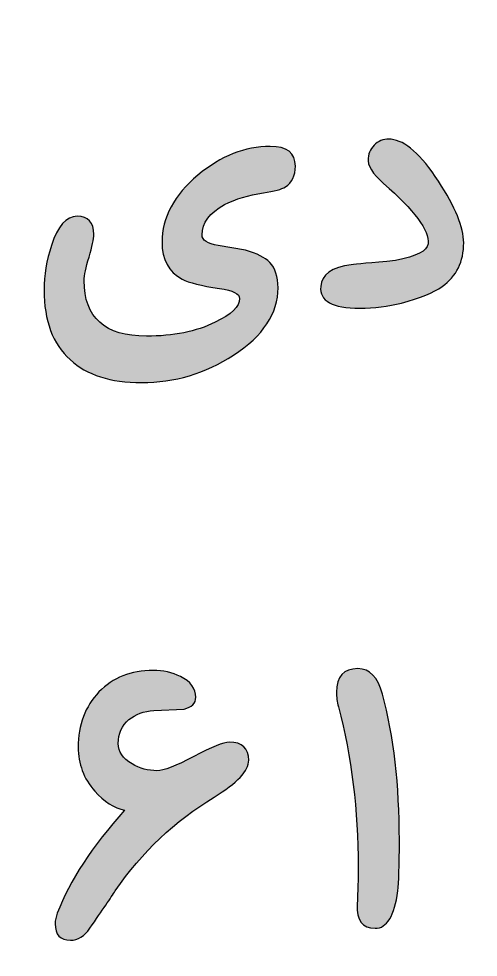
# Model space of a CAD drawing. Header units: millimetres. Extents: x -131.9 to -92.1, y -21.3 to 18.5.
# Drawn here: x -123.87 to -120.8, y -16.23 to -9.94 of the extents above; entities that cross this region are included whole.
import ezdxf

# ---------------------------------------------------------------- set-up
doc = ezdxf.new("R2010")
doc.units = ezdxf.units.MM
doc.header["$MEASUREMENT"] = 0
doc.layers.add('Layer 1', color=7, linetype='Continuous')

msp = doc.modelspace()

# ---------------------------------------------------------------- hatches: boundary and pattern name
at = {"layer": 'Layer 1', "true_color": 0x373435}
h = msp.add_hatch(color=250, dxfattribs=at)
edge = h.paths.add_edge_path()
edge.add_spline(control_points=[(-122.0236, -10.9302), (-122.0236, -10.995), (-122.0454, -11.0411), (-122.0893, -11.0693), (-122.115, -11.0864), (-122.165, -11.0998), (-122.2377, -11.1099), (-122.3362, -11.1239), (-122.4228, -11.1506), (-122.4971, -11.1888), (-122.5979, -11.2419), (-122.6478, -11.3091), (-122.6478, -11.3912), (-122.6478, -11.4263), (-122.612, -11.4497), (-122.54, -11.4622), (-122.54, -11.4622), (-122.3572, -11.4942), (-122.3572, -11.4942), (-122.2799, -11.5161), (-122.2259, -11.5435), (-122.1947, -11.5755), (-122.158, -11.6138), (-122.1393, -11.6709), (-122.1393, -11.7451), (-122.1393, -11.9162), (-122.2385, -12.067), (-122.4369, -12.1959), (-122.6252, -12.3186), (-122.8307, -12.3803), (-123.0534, -12.3803), (-123.2597, -12.3803), (-123.419, -12.3287), (-123.5307, -12.2263), (-123.6472, -12.1209), (-123.7051, -11.9654), (-123.7051, -11.7607), (-123.7051, -11.6615), (-123.6886, -11.5614), (-123.6558, -11.4622), (-123.6144, -11.3317), (-123.5566, -11.2669), (-123.4839, -11.2669), (-123.4097, -11.2669), (-123.3722, -11.3076), (-123.3722, -11.388), (-123.3722, -11.4193), (-123.3831, -11.4701), (-123.4042, -11.5396), (-123.4261, -11.6099), (-123.437, -11.6623), (-123.437, -11.6974), (-123.437, -11.9451), (-123.298, -12.0693), (-123.0198, -12.0693), (-122.8409, -12.0693), (-122.6877, -12.0381), (-122.5604, -11.9764), (-122.451, -11.9232), (-122.3963, -11.8701), (-122.3963, -11.8162), (-122.3963, -11.7858), (-122.4408, -11.7631), (-122.5307, -11.7498), (-122.6533, -11.7318), (-122.7369, -11.7115), (-122.7815, -11.6873), (-122.8714, -11.6389), (-122.9159, -11.5568), (-122.9159, -11.4404), (-122.9159, -11.2747), (-122.8354, -11.1247), (-122.6752, -10.9911), (-122.5213, -10.863), (-122.3603, -10.7989), (-122.1916, -10.7989), (-122.0798, -10.7989), (-122.0236, -10.8426), (-122.0236, -10.9302)], knot_values=[0, 0, 0, 0, 0.038462, 0.038462, 0.038462, 0.076923, 0.076923, 0.076923, 0.115385, 0.115385, 0.115385, 0.153846, 0.153846, 0.153846, 0.192308, 0.192308, 0.192308, 0.230769, 0.230769, 0.230769, 0.269231, 0.269231, 0.269231, 0.307692, 0.307692, 0.307692, 0.346154, 0.346154, 0.346154, 0.384615, 0.384615, 0.384615, 0.423077, 0.423077, 0.423077, 0.461538, 0.461538, 0.461538, 0.5, 0.5, 0.5, 0.538462, 0.538462, 0.538462, 0.576923, 0.576923, 0.576923, 0.615385, 0.615385, 0.615385, 0.653846, 0.653846, 0.653846, 0.692308, 0.692308, 0.692308, 0.730769, 0.730769, 0.730769, 0.769231, 0.769231, 0.769231, 0.807692, 0.807692, 0.807692, 0.846154, 0.846154, 0.846154, 0.884615, 0.884615, 0.884615, 0.923077, 0.923077, 0.923077, 0.961538, 0.961538, 0.961538, 1, 1, 1, 1], degree=3, periodic=1)
h = msp.add_hatch(color=250, dxfattribs=at)
edge = h.paths.add_edge_path()
edge.add_spline(control_points=[(-121.04, -11.7365), (-121.097, -11.7771), (-121.1876, -11.8139), (-121.3134, -11.8475), (-121.4017, -11.8701), (-121.4955, -11.8819), (-121.5932, -11.8819), (-121.7751, -11.8819), (-121.8627, -11.8334), (-121.854, -11.7358), (-121.8479, -11.6567), (-121.7799, -11.6083), (-121.6494, -11.5911), (-121.6189, -11.5873), (-121.5205, -11.5778), (-121.3524, -11.563), (-121.2126, -11.5341), (-121.1399, -11.4974), (-121.1353, -11.4513), (-121.1267, -11.3607), (-121.2259, -11.2263), (-121.4329, -11.0474), (-121.5072, -10.9825), (-121.5424, -10.9262), (-121.5369, -10.8778), (-121.5322, -10.838), (-121.515, -10.806), (-121.4861, -10.7817), (-121.4572, -10.7575), (-121.422, -10.7473), (-121.3821, -10.7512), (-121.2876, -10.7599), (-121.1822, -10.8536), (-121.0657, -11.0325), (-120.9532, -11.2052), (-120.8969, -11.3419), (-120.8969, -11.4435), (-120.8969, -11.5709), (-120.9446, -11.6685), (-121.04, -11.7365)], knot_values=[0, 0, 0, 0, 0.076923, 0.076923, 0.076923, 0.153846, 0.153846, 0.153846, 0.230769, 0.230769, 0.230769, 0.307692, 0.307692, 0.307692, 0.384615, 0.384615, 0.384615, 0.461538, 0.461538, 0.461538, 0.538462, 0.538462, 0.538462, 0.615385, 0.615385, 0.615385, 0.692308, 0.692308, 0.692308, 0.769231, 0.769231, 0.769231, 0.846154, 0.846154, 0.846154, 0.923077, 0.923077, 0.923077, 1, 1, 1, 1], degree=3, periodic=1)
h = msp.add_hatch(color=250, dxfattribs=at)
edge = h.paths.add_edge_path()
edge.add_spline(control_points=[(-122.3353, -14.9085), (-122.3353, -14.9787), (-122.4126, -15.0607), (-122.5672, -15.1553), (-122.8298, -15.3147), (-123.0502, -15.5233), (-123.2283, -15.7819), (-123.2572, -15.8264), (-123.3142, -15.91), (-123.3986, -16.0335), (-123.4345, -16.0866), (-123.4783, -16.1132), (-123.5291, -16.1132), (-123.597, -16.1132), (-123.6307, -16.0765), (-123.6307, -16.003), (-123.6307, -15.9796), (-123.6259, -15.9561), (-123.6166, -15.9328), (-123.5346, -15.7147), (-123.3837, -15.485), (-123.1658, -15.2428), (-123.2376, -15.228), (-123.3048, -15.1857), (-123.3665, -15.1147), (-123.44, -15.0303), (-123.4767, -14.9326), (-123.4767, -14.8209), (-123.4767, -14.6717), (-123.4306, -14.5483), (-123.3377, -14.4514), (-123.2447, -14.3553), (-123.1243, -14.3067), (-122.9751, -14.3067), (-122.9087, -14.3067), (-122.8478, -14.3201), (-122.793, -14.3474), (-122.7244, -14.3818), (-122.69, -14.4279), (-122.69, -14.4864), (-122.69, -14.5279), (-122.7157, -14.5536), (-122.7673, -14.5654), (-122.7673, -14.5654), (-122.9697, -14.5763), (-122.9697, -14.5763), (-123.0376, -14.5803), (-123.0939, -14.5997), (-123.1376, -14.6365), (-123.1853, -14.6764), (-123.2088, -14.7295), (-123.2088, -14.7958), (-123.2088, -14.8514), (-123.1783, -14.8974), (-123.1166, -14.9326), (-123.0642, -14.9631), (-123.0087, -14.9787), (-122.9494, -14.9787), (-122.9056, -14.9787), (-122.8236, -14.9467), (-122.7032, -14.8826), (-122.5829, -14.8193), (-122.504, -14.7873), (-122.4672, -14.7873), (-122.379, -14.7873), (-122.3353, -14.8279), (-122.3353, -14.9085)], knot_values=[0, 0, 0, 0, 0.045455, 0.045455, 0.045455, 0.090909, 0.090909, 0.090909, 0.136364, 0.136364, 0.136364, 0.181818, 0.181818, 0.181818, 0.227273, 0.227273, 0.227273, 0.272727, 0.272727, 0.272727, 0.318182, 0.318182, 0.318182, 0.363636, 0.363636, 0.363636, 0.409091, 0.409091, 0.409091, 0.454545, 0.454545, 0.454545, 0.5, 0.5, 0.5, 0.545455, 0.545455, 0.545455, 0.590909, 0.590909, 0.590909, 0.636364, 0.636364, 0.636364, 0.681818, 0.681818, 0.681818, 0.727273, 0.727273, 0.727273, 0.772727, 0.772727, 0.772727, 0.818182, 0.818182, 0.818182, 0.863636, 0.863636, 0.863636, 0.909091, 0.909091, 0.909091, 0.954545, 0.954545, 0.954545, 1, 1, 1, 1], degree=3, periodic=1)
h = msp.add_hatch(color=250, dxfattribs=at)
edge = h.paths.add_edge_path()
edge.add_spline(control_points=[(-121.4898, -16.0335), (-121.575, -16.0335), (-121.6157, -15.9804), (-121.6102, -15.8733), (-121.6054, -15.7866), (-121.6031, -15.7022), (-121.6031, -15.6218), (-121.6031, -15.2428), (-121.6469, -14.8857), (-121.7351, -14.5506), (-121.7438, -14.517), (-121.7484, -14.4842), (-121.7484, -14.4536), (-121.7484, -14.3482), (-121.7007, -14.295), (-121.6062, -14.295), (-121.5257, -14.295), (-121.471, -14.3521), (-121.4406, -14.4662), (-121.3648, -14.7482), (-121.3273, -15.074), (-121.3273, -15.4444), (-121.3273, -15.6147), (-121.3312, -15.728), (-121.3383, -15.7835), (-121.3593, -15.9499), (-121.4101, -16.0335), (-121.4898, -16.0335)], knot_values=[0, 0, 0, 0, 0.111111, 0.111111, 0.111111, 0.222222, 0.222222, 0.222222, 0.333333, 0.333333, 0.333333, 0.444444, 0.444444, 0.444444, 0.555556, 0.555556, 0.555556, 0.666667, 0.666667, 0.666667, 0.777778, 0.777778, 0.777778, 0.888889, 0.888889, 0.888889, 1, 1, 1, 1], degree=3, periodic=1)

# ---------------------------------------------------------------- linework, layer by layer
at = {"layer": 'Layer 1', "color": 250, "lineweight": 18}
msp.add_open_spline([(-128.8774, 18.4715), (-128.8774, 18.4715), (-95.0772, 18.4715), (-95.0772, 18.4715), (-93.4273, 18.4715), (-92.0773, 17.1215), (-92.0773, 15.4715), (-92.0773, 15.4715), (-92.0773, -18.3285), (-92.0773, -18.3285), (-92.0773, -19.9785), (-93.4273, -21.3285), (-95.0772, -21.3285), (-95.0772, -21.3285), (-128.8774, -21.3285), (-128.8774, -21.3285), (-130.5273, -21.3285), (-131.8773, -19.9785), (-131.8773, -18.3285), (-131.8773, -18.3285), (-131.8773, 15.4715), (-131.8773, 15.4715), (-131.8773, 17.1215), (-130.5273, 18.4715), (-128.8774, 18.4715)], degree=3, knots=[0, 0, 0, 0, 0.125, 0.125, 0.125, 0.25, 0.25, 0.25, 0.375, 0.375, 0.375, 0.5, 0.5, 0.5, 0.625, 0.625, 0.625, 0.75, 0.75, 0.75, 0.875, 0.875, 0.875, 1, 1, 1, 1], dxfattribs=at)
at = {"layer": 'Layer 1', "color": 250}
for points, knots in [([(-122.0236, -10.9302), (-122.0236, -10.995), (-122.0454, -11.0411), (-122.0893, -11.0693), (-122.115, -11.0864), (-122.165, -11.0998), (-122.2377, -11.1099), (-122.3362, -11.1239), (-122.4228, -11.1506), (-122.4971, -11.1888), (-122.5979, -11.2419), (-122.6478, -11.3091), (-122.6478, -11.3912), (-122.6478, -11.4263), (-122.612, -11.4497), (-122.54, -11.4622), (-122.54, -11.4622), (-122.3572, -11.4942), (-122.3572, -11.4942), (-122.2799, -11.5161), (-122.2259, -11.5435), (-122.1947, -11.5755), (-122.158, -11.6138), (-122.1393, -11.6709), (-122.1393, -11.7451), (-122.1393, -11.9162), (-122.2385, -12.067), (-122.4369, -12.1959), (-122.6252, -12.3186), (-122.8307, -12.3803), (-123.0534, -12.3803), (-123.2597, -12.3803), (-123.419, -12.3287), (-123.5307, -12.2263), (-123.6472, -12.1209), (-123.7051, -11.9654), (-123.7051, -11.7607), (-123.7051, -11.6615), (-123.6886, -11.5614), (-123.6558, -11.4622), (-123.6144, -11.3317), (-123.5566, -11.2669), (-123.4839, -11.2669), (-123.4097, -11.2669), (-123.3722, -11.3076), (-123.3722, -11.388), (-123.3722, -11.4193), (-123.3831, -11.4701), (-123.4042, -11.5396), (-123.4261, -11.6099), (-123.437, -11.6623), (-123.437, -11.6974), (-123.437, -11.9451), (-123.298, -12.0693), (-123.0198, -12.0693), (-122.8409, -12.0693), (-122.6877, -12.0381), (-122.5604, -11.9764), (-122.451, -11.9232), (-122.3963, -11.8701), (-122.3963, -11.8162), (-122.3963, -11.7858), (-122.4408, -11.7631), (-122.5307, -11.7498), (-122.6533, -11.7318), (-122.7369, -11.7115), (-122.7815, -11.6873), (-122.8714, -11.6389), (-122.9159, -11.5568), (-122.9159, -11.4404), (-122.9159, -11.2747), (-122.8354, -11.1247), (-122.6752, -10.9911), (-122.5213, -10.863), (-122.3603, -10.7989), (-122.1916, -10.7989), (-122.0798, -10.7989), (-122.0236, -10.8426), (-122.0236, -10.9302)], [0, 0, 0, 0, 0.038462, 0.038462, 0.038462, 0.076923, 0.076923, 0.076923, 0.115385, 0.115385, 0.115385, 0.153846, 0.153846, 0.153846, 0.192308, 0.192308, 0.192308, 0.230769, 0.230769, 0.230769, 0.269231, 0.269231, 0.269231, 0.307692, 0.307692, 0.307692, 0.346154, 0.346154, 0.346154, 0.384615, 0.384615, 0.384615, 0.423077, 0.423077, 0.423077, 0.461538, 0.461538, 0.461538, 0.5, 0.5, 0.5, 0.538462, 0.538462, 0.538462, 0.576923, 0.576923, 0.576923, 0.615385, 0.615385, 0.615385, 0.653846, 0.653846, 0.653846, 0.692308, 0.692308, 0.692308, 0.730769, 0.730769, 0.730769, 0.769231, 0.769231, 0.769231, 0.807692, 0.807692, 0.807692, 0.846154, 0.846154, 0.846154, 0.884615, 0.884615, 0.884615, 0.923077, 0.923077, 0.923077, 0.961538, 0.961538, 0.961538, 1, 1, 1, 1]), ([(-121.04, -11.7365), (-121.097, -11.7771), (-121.1876, -11.8139), (-121.3134, -11.8475), (-121.4017, -11.8701), (-121.4955, -11.8819), (-121.5932, -11.8819), (-121.7751, -11.8819), (-121.8627, -11.8334), (-121.854, -11.7358), (-121.8479, -11.6567), (-121.7799, -11.6083), (-121.6494, -11.5911), (-121.6189, -11.5873), (-121.5205, -11.5778), (-121.3524, -11.563), (-121.2126, -11.5341), (-121.1399, -11.4974), (-121.1353, -11.4513), (-121.1267, -11.3607), (-121.2259, -11.2263), (-121.4329, -11.0474), (-121.5072, -10.9825), (-121.5424, -10.9262), (-121.5369, -10.8778), (-121.5322, -10.838), (-121.515, -10.806), (-121.4861, -10.7817), (-121.4572, -10.7575), (-121.422, -10.7473), (-121.3821, -10.7512), (-121.2876, -10.7599), (-121.1822, -10.8536), (-121.0657, -11.0325), (-120.9532, -11.2052), (-120.8969, -11.3419), (-120.8969, -11.4435), (-120.8969, -11.5709), (-120.9446, -11.6685), (-121.04, -11.7365)], [0, 0, 0, 0, 0.076923, 0.076923, 0.076923, 0.153846, 0.153846, 0.153846, 0.230769, 0.230769, 0.230769, 0.307692, 0.307692, 0.307692, 0.384615, 0.384615, 0.384615, 0.461538, 0.461538, 0.461538, 0.538462, 0.538462, 0.538462, 0.615385, 0.615385, 0.615385, 0.692308, 0.692308, 0.692308, 0.769231, 0.769231, 0.769231, 0.846154, 0.846154, 0.846154, 0.923077, 0.923077, 0.923077, 1, 1, 1, 1]), ([(-122.3353, -14.9085), (-122.3353, -14.9787), (-122.4126, -15.0607), (-122.5672, -15.1553), (-122.8298, -15.3147), (-123.0502, -15.5233), (-123.2283, -15.7819), (-123.2572, -15.8264), (-123.3142, -15.91), (-123.3986, -16.0335), (-123.4345, -16.0866), (-123.4783, -16.1132), (-123.5291, -16.1132), (-123.597, -16.1132), (-123.6307, -16.0765), (-123.6307, -16.003), (-123.6307, -15.9796), (-123.6259, -15.9561), (-123.6166, -15.9328), (-123.5346, -15.7147), (-123.3837, -15.485), (-123.1658, -15.2428), (-123.2376, -15.228), (-123.3048, -15.1857), (-123.3665, -15.1147), (-123.44, -15.0303), (-123.4767, -14.9326), (-123.4767, -14.8209), (-123.4767, -14.6717), (-123.4306, -14.5483), (-123.3377, -14.4514), (-123.2447, -14.3553), (-123.1243, -14.3067), (-122.9751, -14.3067), (-122.9087, -14.3067), (-122.8478, -14.3201), (-122.793, -14.3474), (-122.7244, -14.3818), (-122.69, -14.4279), (-122.69, -14.4864), (-122.69, -14.5279), (-122.7157, -14.5536), (-122.7673, -14.5654), (-122.7673, -14.5654), (-122.9697, -14.5763), (-122.9697, -14.5763), (-123.0376, -14.5803), (-123.0939, -14.5997), (-123.1376, -14.6365), (-123.1853, -14.6764), (-123.2088, -14.7295), (-123.2088, -14.7958), (-123.2088, -14.8514), (-123.1783, -14.8974), (-123.1166, -14.9326), (-123.0642, -14.9631), (-123.0087, -14.9787), (-122.9494, -14.9787), (-122.9056, -14.9787), (-122.8236, -14.9467), (-122.7032, -14.8826), (-122.5829, -14.8193), (-122.504, -14.7873), (-122.4672, -14.7873), (-122.379, -14.7873), (-122.3353, -14.8279), (-122.3353, -14.9085)], [0, 0, 0, 0, 0.045455, 0.045455, 0.045455, 0.090909, 0.090909, 0.090909, 0.136364, 0.136364, 0.136364, 0.181818, 0.181818, 0.181818, 0.227273, 0.227273, 0.227273, 0.272727, 0.272727, 0.272727, 0.318182, 0.318182, 0.318182, 0.363636, 0.363636, 0.363636, 0.409091, 0.409091, 0.409091, 0.454545, 0.454545, 0.454545, 0.5, 0.5, 0.5, 0.545455, 0.545455, 0.545455, 0.590909, 0.590909, 0.590909, 0.636364, 0.636364, 0.636364, 0.681818, 0.681818, 0.681818, 0.727273, 0.727273, 0.727273, 0.772727, 0.772727, 0.772727, 0.818182, 0.818182, 0.818182, 0.863636, 0.863636, 0.863636, 0.909091, 0.909091, 0.909091, 0.954545, 0.954545, 0.954545, 1, 1, 1, 1]), ([(-121.4898, -16.0335), (-121.575, -16.0335), (-121.6157, -15.9804), (-121.6102, -15.8733), (-121.6054, -15.7866), (-121.6031, -15.7022), (-121.6031, -15.6218), (-121.6031, -15.2428), (-121.6469, -14.8857), (-121.7351, -14.5506), (-121.7438, -14.517), (-121.7484, -14.4842), (-121.7484, -14.4536), (-121.7484, -14.3482), (-121.7007, -14.295), (-121.6062, -14.295), (-121.5257, -14.295), (-121.471, -14.3521), (-121.4406, -14.4662), (-121.3648, -14.7482), (-121.3273, -15.074), (-121.3273, -15.4444), (-121.3273, -15.6147), (-121.3312, -15.728), (-121.3383, -15.7835), (-121.3593, -15.9499), (-121.4101, -16.0335), (-121.4898, -16.0335)], [0, 0, 0, 0, 0.111111, 0.111111, 0.111111, 0.222222, 0.222222, 0.222222, 0.333333, 0.333333, 0.333333, 0.444444, 0.444444, 0.444444, 0.555556, 0.555556, 0.555556, 0.666667, 0.666667, 0.666667, 0.777778, 0.777778, 0.777778, 0.888889, 0.888889, 0.888889, 1, 1, 1, 1])]:
    msp.add_open_spline(points, degree=3, knots=knots, dxfattribs=at)

doc.saveas('drawing.dxf')
